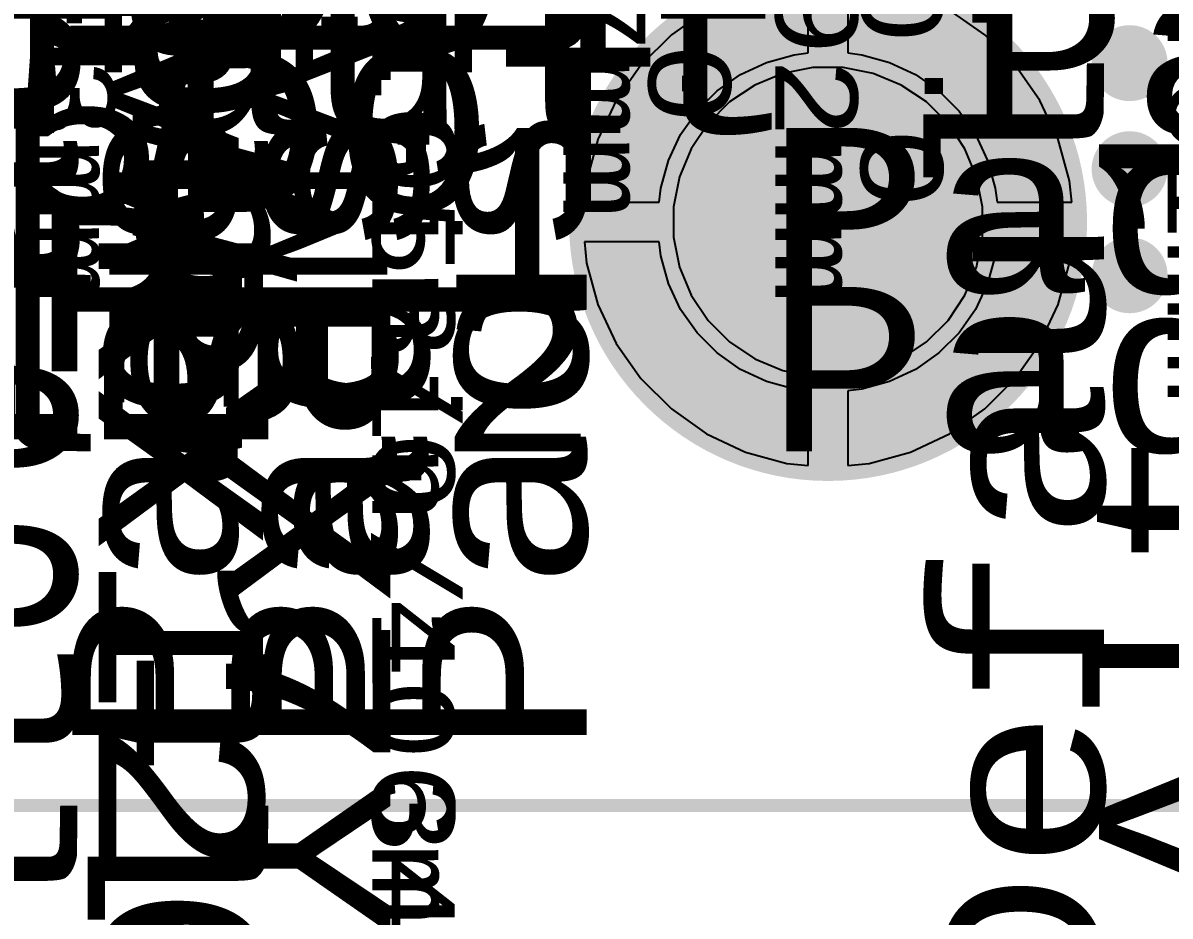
# Model space of a CAD drawing. Header units: inches. Extents: x -2.12 to 4.45, y -3.15 to 1.57.
# Drawn here: x 2.081 to 2.622, y -1.548 to -1.127 of the extents above; entities that cross this region are included whole.
import ezdxf

# ---------------------------------------------------------------- set-up
doc = ezdxf.new("R2010")
doc.units = ezdxf.units.IN
doc.header["$MEASUREMENT"] = 0
for name, color, linetype in [('Bottom', 5, 'Continuous'), ('Bottom 3D Body', 56, 'Continuous'), ('Bottom Solder', 6, 'Continuous'), ('Dimension', 6, 'Continuous'), ('Keep-Out Layer', 6, 'Continuous'), ('Measures', 56, 'Continuous'), ('Multi-Layer', 9, 'Continuous'), ('Pad Holes', 156, 'Continuous'), ('Top', 1, 'Continuous'), ('Top Paste', 8, 'Continuous'), ('Top Solder', 216, 'Continuous'), ('Top Value', 56, 'Continuous'), ('Via Holes', 16, 'Continuous')]:
    doc.layers.add(name, color=color, linetype=linetype)
doc.styles.add('Arial', font='', dxfattribs={"height": 0.2})
doc.styles.add('Courier New', font='', dxfattribs={"height": 0.2})
doc.styles.get('Arial').set_extended_font_data('Arial')
doc.styles.get('Courier New').set_extended_font_data('Courier New')

# ---------------------------------------------------------------- blocks, each defined once
blk = doc.blocks.new('SOD_123_ONS_L_6')
at = {"layer": 'Measures', "style": 'Courier New'}
for s, p in [('Default Padstyle: RX36Y28D0T', (-0.599, -0.339)), ('Alt 1 Padstyle: OX60Y90D30P', (-0.583, -0.414)), ('Alt 2 Padstyle: OX90Y60D30P', (-0.583, -0.489))]:
    blk.add_text(s, height=0.0775, dxfattribs=at).set_placement(p)
blk = doc.blocks.new('SOD_123_ONS_L_7')
at = {"layer": 'Measures', "style": 'Courier New'}
for s, p in [('Default Padstyle: RX36Y28D0T', (-0.599, -0.339)), ('Alt 1 Padstyle: OX60Y90D30P', (-0.583, -0.414)), ('Alt 2 Padstyle: OX90Y60D30P', (-0.583, -0.489))]:
    blk.add_text(s, height=0.0775, dxfattribs=at).set_placement(p)
blk = doc.blocks.new('SOD323_NEX_L_8')
at = {"layer": 'Measures', "style": 'Courier New'}
for s, height, p in [('0.018in/0.457mm', 0.03875, (-0.199, 0.078)), ('Default Padstyle: RX41p5Y16D0T', 0.0775, (-0.644, -0.333)), ('Alt 1 Padstyle: OX60Y90D30P', 0.0775, (-0.583, -0.408))]:
    blk.add_text(s, height=height, dxfattribs=at).set_placement(p)
blk = doc.blocks.new('SOD323_NEX_L_9')
at = {"layer": 'Measures', "style": 'Courier New'}
for s, p in [('Default Padstyle: RX41p5Y16D0T', (-0.644, -0.333)), ('Alt 1 Padstyle: OX60Y90D30P', (-0.583, -0.408)), ('Alt 2 Padstyle: OX90Y60D30P', (-0.583, -0.483))]:
    blk.add_text(s, height=0.0775, dxfattribs=at).set_placement(p)
blk = doc.blocks.new('SOD323_NEX_L_10')
at = {"layer": 'Measures', "style": 'Courier New'}
for s, p in [('0.106in/2.692mm', (-0.159, 0.178)), ('0.018in/0.457mm', (-0.199, 0.078))]:
    blk.add_text(s, height=0.03875, dxfattribs=at).set_placement(p)
blk = doc.blocks.new('SOD323_NEX_L_11')
at = {"layer": 'Measures', "style": 'Courier New'}
for s, p in [('0.106in/2.692mm', (-0.159, 0.178)), ('0.018in/0.457mm', (-0.199, 0.078)), ('0.016in/0.406mm', (0.173, -0.012)), ('0.053in/1.346mm', (0.256, -0.012)), ('0.071in/1.803mm', (-0.159, -0.172))]:
    blk.add_text(s, height=0.03875, dxfattribs=at).set_placement(p)
blk = doc.blocks.new('SMT_SPACER_5MMX2_5M_26')
at = {"layer": 'Top'}
h = blk.add_hatch(color=1, dxfattribs=at)
edge = h.paths.add_edge_path()
edge.add_arc((0, 0), 0.11811, 0, 360)
at = {"layer": 'Top Paste'}
h = blk.add_hatch(color=8, dxfattribs=at)
edge = h.paths.add_edge_path()
edge.add_arc((0, 0), 0.11811, 0, 360)
at = {"layer": 'Top Solder'}
h = blk.add_hatch(color=216, dxfattribs=at)
edge = h.paths.add_edge_path()
edge.add_arc((0, 0), 0.12211, 0, 360)
at = {"layer": 'Top Paste'}
for p, q in [((-0.01939, 0.1139), (-0.03893, 0.10851)), ((-0.0093, 0.11488), (-0.01939, 0.1139)), ((-0.0093, 0.07967), (-0.0093, 0.11488)), ((0.0093, 0.11488), (0.0093, 0.07967)), ((0.01939, 0.1139), (0.0093, 0.11488)), ((0.0093, 0.11488), (0.0093, 0.11488)), ((0.03893, 0.10851), (0.01939, 0.1139)), ((-0.03893, 0.10851), (-0.05727, 0.09985)), ((0.05727, 0.09985), (0.03893, 0.10851)), ((-0.05727, 0.09985), (-0.07385, 0.08818)), ((0.07385, 0.08818), (0.05727, 0.09985)), ((-0.07385, 0.08818), (-0.08818, 0.07385)), ((0.08818, 0.07385), (0.07385, 0.08818)), ((-0.02899, 0.07523), (-0.01599, 0.07876)), ((-0.01599, 0.07876), (-0.0093, 0.07967)), ((-0.0093, 0.07967), (-0.0093, 0.07967)), ((0.0093, 0.07967), (0.01598, 0.07876)), ((0.01598, 0.07876), (0.02899, 0.07523)), ((-0.08818, 0.07385), (-0.09985, 0.05727)), ((-0.0412, 0.06951), (-0.02899, 0.07523)), ((0.02899, 0.07523), (0.0412, 0.06951)), ((0.09985, 0.05727), (0.08818, 0.07385)), ((-0.05223, 0.06177), (-0.0412, 0.06951)), ((0.0412, 0.06951), (0.05223, 0.06177)), ((-0.06177, 0.05223), (-0.05223, 0.06177)), ((0.05223, 0.06177), (0.06177, 0.05223)), ((-0.09985, 0.05727), (-0.10851, 0.03893)), ((0.10851, 0.03893), (0.09985, 0.05727)), ((-0.06951, 0.0412), (-0.06177, 0.05223)), ((0.06177, 0.05223), (0.06951, 0.0412)), ((-0.10851, 0.03893), (-0.1139, 0.01939)), ((-0.07523, 0.02899), (-0.06951, 0.0412)), ((0.06951, 0.0412), (0.07523, 0.02899)), ((0.1139, 0.01939), (0.10851, 0.03893)), ((-0.07876, 0.01598), (-0.07523, 0.02899)), ((0.07523, 0.02899), (0.07876, 0.01598)), ((-0.1139, 0.01939), (-0.11488, 0.0093)), ((0.11488, 0.0093), (0.1139, 0.01939)), ((-0.07967, 0.0093), (-0.07876, 0.01598)), ((0.07876, 0.01598), (0.07967, 0.0093)), ((-0.11488, 0.0093), (-0.07967, 0.0093)), ((-0.11488, 0.0093), (-0.11488, 0.0093)), ((0.07967, 0.0093), (0.07967, 0.0093)), ((0.07967, 0.0093), (0.11488, 0.0093)), ((-0.07967, -0.0093), (-0.11488, -0.0093)), ((-0.11488, -0.0093), (-0.1139, -0.01939)), ((-0.07876, -0.01599), (-0.07967, -0.0093)), ((-0.07967, -0.0093), (-0.07967, -0.0093)), ((0.07967, -0.0093), (0.07876, -0.01599)), ((0.11488, -0.0093), (0.07967, -0.0093)), ((0.1139, -0.01939), (0.11488, -0.0093)), ((0.11488, -0.0093), (0.11488, -0.0093)), ((-0.07523, -0.02899), (-0.07876, -0.01599)), ((0.07876, -0.01599), (0.07523, -0.02899)), ((-0.1139, -0.01939), (-0.10851, -0.03893)), ((0.10851, -0.03893), (0.1139, -0.01939)), ((-0.06951, -0.0412), (-0.07523, -0.02899)), ((0.07523, -0.02899), (0.06951, -0.0412)), ((-0.10851, -0.03893), (-0.09985, -0.05727)), ((-0.06177, -0.05223), (-0.06951, -0.0412)), ((0.06951, -0.0412), (0.06177, -0.05223)), ((0.09985, -0.05727), (0.10851, -0.03893)), ((-0.05223, -0.06177), (-0.06177, -0.05223)), ((0.06177, -0.05223), (0.05223, -0.06177)), ((-0.09985, -0.05727), (-0.08818, -0.07385)), ((0.08818, -0.07385), (0.09985, -0.05727)), ((-0.0412, -0.06951), (-0.05223, -0.06177)), ((0.05223, -0.06177), (0.0412, -0.06951)), ((-0.02899, -0.07523), (-0.0412, -0.06951)), ((0.0412, -0.06951), (0.02899, -0.07523)), ((-0.08818, -0.07385), (-0.07385, -0.08818)), ((-0.01599, -0.07876), (-0.02899, -0.07523)), ((0.02899, -0.07523), (0.01598, -0.07876)), ((0.07385, -0.08818), (0.08818, -0.07385)), ((-0.0093, -0.07967), (-0.01599, -0.07876)), ((-0.0093, -0.11488), (-0.0093, -0.07967)), ((0.01598, -0.07876), (0.0093, -0.07967)), ((0.0093, -0.07967), (0.0093, -0.07967)), ((0.0093, -0.07967), (0.0093, -0.11488)), ((-0.07385, -0.08818), (-0.05727, -0.09985)), ((0.05727, -0.09985), (0.07385, -0.08818)), ((-0.05727, -0.09985), (-0.03893, -0.10851)), ((0.03893, -0.10851), (0.05727, -0.09985)), ((-0.03893, -0.10851), (-0.01939, -0.1139)), ((0.01939, -0.1139), (0.03893, -0.10851)), ((-0.01939, -0.1139), (-0.0093, -0.11488)), ((-0.0093, -0.11488), (-0.0093, -0.11488)), ((0.0093, -0.11488), (0.01939, -0.1139))]:
    blk.add_line(p, q, dxfattribs=at)
blk = doc.blocks.new('CONN_QTH_030_02_L_D_A_K_FR_S00_72')
at = {"layer": 'Measures', "style": 'Courier New'}
for s, p in [('1st Center Padstyle: RX185Y25D0T', (-0.697, -1.057)), ('2nd Center Padstyle: RX100Y25D0T', (-0.704, -1.132)), ('Keying Padstyle: EX60Y60D40P', (-0.613, -1.207)), ('Alt 1 Padstyle: EX40Y40D40P', (-0.583, -1.282)), ('Alt 2 Padstyle: OX90Y60D30P', (-0.583, -1.357))]:
    blk.add_text(s, height=0.0775, dxfattribs=at).set_placement(p)
blk = doc.blocks.new('TP11R_B_80')
at = {"layer": 'Bottom 3D Body', "style": 'Courier New', "text_generation_flag": 2}
blk.add_text('>TP_SIGNAL_NAME', height=0.0610235, rotation=-180, dxfattribs=at).set_placement((0, 0.075))
blk = doc.blocks.new('TP11R_B_82')
at = {"layer": 'Bottom 3D Body', "style": 'Courier New', "text_generation_flag": 2}
blk.add_text('>TP_SIGNAL_NAME', height=0.0610235, rotation=-180, dxfattribs=at).set_placement((0, 0.075))
blk = doc.blocks.new('RP2040TR7_RPI_L_111')
at = {"layer": 'Measures', "style": 'Courier New'}
for s, height, p in [('0.276in/7.01mm', 0.03875, (0.337, -0.012)), ('Default Padstyle: RX7Y28D0T', 0.0775, (-0.576, -0.456)), ('Heat Tab Padstyle: RX126Y126D0T', 0.0775, (-0.681, -0.516)), ('Alt 1 Padstyle: OX60Y90D30P', 0.0775, (-0.583, -0.636))]:
    blk.add_text(s, height=height, dxfattribs=at).set_placement(p)

msp = doc.modelspace()

# ---------------------------------------------------------------- hatches: boundary and pattern name
at = {"layer": 'Bottom'}
h = msp.add_hatch(color=5, dxfattribs=at)
edge = h.paths.add_edge_path()
edge.add_arc((2.6028, -1.14561), 0.013905, 0, 360)
h = msp.add_hatch(color=5, dxfattribs=at)
edge = h.paths.add_edge_path()
edge.add_arc((2.46063, -1.22048), 0.072835, 0, 360)
h = msp.add_hatch(color=5, dxfattribs=at)
edge = h.paths.add_edge_path()
edge.add_arc((2.6028, -1.19561), 0.013905, 0, 360)
h = msp.add_hatch(color=5, dxfattribs=at)
edge = h.paths.add_edge_path()
edge.add_arc((2.6028, -1.24561), 0.013905, 0, 360)
at = {"layer": 'Bottom Solder'}
h = msp.add_hatch(color=6, dxfattribs=at)
edge = h.paths.add_edge_path()
edge.add_arc((2.6028, -1.14561), 0.017905, 0, 360)
h = msp.add_hatch(color=6, dxfattribs=at)
edge = h.paths.add_edge_path()
edge.add_arc((2.46063, -1.22048), 0.076835, 0, 360)
h = msp.add_hatch(color=6, dxfattribs=at)
edge = h.paths.add_edge_path()
edge.add_arc((2.6028, -1.19561), 0.017905, 0, 360)
h = msp.add_hatch(color=6, dxfattribs=at)
edge = h.paths.add_edge_path()
edge.add_arc((2.6028, -1.24561), 0.017905, 0, 360)
at = {"layer": 'Multi-Layer'}
h = msp.add_hatch(color=9, dxfattribs=at)
edge = h.paths.add_edge_path()
edge.add_arc((2.46063, -1.22048), 0.072835, 0, 360)
at = {"layer": 'Pad Holes'}
h = msp.add_hatch(color=7, dxfattribs=at)
edge = h.paths.add_edge_path()
edge.add_arc((2.46063, -1.22048), 0.072835, 0, 360)
at = {"layer": 'Top'}
h = msp.add_hatch(color=1, dxfattribs=at)
edge = h.paths.add_edge_path()
edge.add_arc((2.6028, -1.14561), 0.013905, 0, 360)
h = msp.add_hatch(color=1, dxfattribs=at)
edge = h.paths.add_edge_path()
edge.add_arc((2.46063, -1.22048), 0.072835, 0, 360)
h = msp.add_hatch(color=1, dxfattribs=at)
edge = h.paths.add_edge_path()
edge.add_arc((2.6028, -1.19561), 0.013905, 0, 360)
h = msp.add_hatch(color=1, dxfattribs=at)
edge = h.paths.add_edge_path()
edge.add_arc((2.6028, -1.24561), 0.013905, 0, 360)
at = {"layer": 'Top Solder'}
h = msp.add_hatch(color=216, dxfattribs=at)
edge = h.paths.add_edge_path()
edge.add_arc((2.6028, -1.14561), 0.017905, 0, 360)
h = msp.add_hatch(color=216, dxfattribs=at)
edge = h.paths.add_edge_path()
edge.add_arc((2.46063, -1.22048), 0.076835, 0, 360)
h = msp.add_hatch(color=216, dxfattribs=at)
edge = h.paths.add_edge_path()
edge.add_arc((2.6028, -1.19561), 0.017905, 0, 360)
h = msp.add_hatch(color=216, dxfattribs=at)
edge = h.paths.add_edge_path()
edge.add_arc((2.6028, -1.24561), 0.017905, 0, 360)
at = {"layer": 'Via Holes'}
h = msp.add_hatch(color=7, dxfattribs=at)
edge = h.paths.add_edge_path()
edge.add_arc((2.6028, -1.14561), 0.005905, 0, 360)
h = msp.add_hatch(color=7, dxfattribs=at)
edge = h.paths.add_edge_path()
edge.add_arc((2.6028, -1.19561), 0.005905, 0, 360)
h = msp.add_hatch(color=7, dxfattribs=at)
edge = h.paths.add_edge_path()
edge.add_arc((2.6028, -1.24561), 0.005905, 0, 360)

# ---------------------------------------------------------------- linework, layer by layer
at = {"layer": 'Dimension', "const_width": 0.006}
msp.add_lwpolyline([(-0.65035, -1.49561), (2.89296, -1.49561)], dxfattribs=at)
at = {"layer": 'Keep-Out Layer', "const_width": 0.006}
msp.add_lwpolyline([(-0.65035, -1.49561), (2.89296, -1.49561)], dxfattribs=at)
at = {"layer": 'Multi-Layer'}
for p, q in [((2.439385, -1.150444), (2.42613, -1.155935)), ((2.453456, -1.147645), (2.439385, -1.150444)), ((2.46063, -1.147645), (2.453456, -1.147645)), ((2.467804, -1.147645), (2.46063, -1.147645)), ((2.481875, -1.150444), (2.467804, -1.147645)), ((2.49513, -1.155935), (2.481875, -1.150444)), ((2.42613, -1.155935), (2.4142, -1.163905)), ((2.50706, -1.163905), (2.49513, -1.155935)), ((2.4142, -1.163905), (2.404055, -1.17405)), ((2.517205, -1.17405), (2.50706, -1.163905)), ((2.404055, -1.17405), (2.396084, -1.18598)), ((2.525176, -1.18598), (2.517205, -1.17405)), ((2.396084, -1.18598), (2.390594, -1.199235)), ((2.530666, -1.199235), (2.525176, -1.18598)), ((2.390594, -1.199235), (2.387795, -1.213306)), ((2.533465, -1.213306), (2.530666, -1.199235)), ((2.387795, -1.213306), (2.387795, -1.22048)), ((2.533465, -1.22048), (2.533465, -1.213306)), ((2.387795, -1.22048), (2.387795, -1.227654)), ((2.533465, -1.227654), (2.533465, -1.22048)), ((2.387795, -1.227654), (2.390594, -1.241725)), ((2.530666, -1.241725), (2.533465, -1.227654)), ((2.390594, -1.241725), (2.396084, -1.25498)), ((2.525176, -1.25498), (2.530666, -1.241725)), ((2.396084, -1.25498), (2.404055, -1.26691)), ((2.517205, -1.26691), (2.525176, -1.25498)), ((2.404055, -1.26691), (2.4142, -1.277055)), ((2.50706, -1.277055), (2.517205, -1.26691)), ((2.4142, -1.277055), (2.42613, -1.285026)), ((2.49513, -1.285026), (2.50706, -1.277055)), ((2.42613, -1.285026), (2.439385, -1.290516)), ((2.481875, -1.290516), (2.49513, -1.285026)), ((2.439385, -1.290516), (2.453456, -1.293315)), ((2.467804, -1.293315), (2.481875, -1.290516)), ((2.453456, -1.293315), (2.46063, -1.293315)), ((2.46063, -1.293315), (2.46063, -1.293315)), ((2.46063, -1.293315), (2.467804, -1.293315))]:
    msp.add_line(p, q, dxfattribs=at)

# ---------------------------------------------------------------- block references
for name, p, rotation in [('SOD323_NEX_L_8', (2.2578, -0.96061), 90), ('SOD323_NEX_L_10', (2.5928, -1.01561), 90), ('RP2040TR7_RPI_L_111', (2.6328, -0.42561), 270), ('SOD_123_ONS_L_7', (1.7678, -1.35561), 90), ('SOD_123_ONS_L_6', (1.8578, -1.35561), 90), ('SOD323_NEX_L_11', (2.2578, -0.83561), 270), ('TP11R_B_82', (2.1078, -0.39561), 270), ('TP11R_B_80', (2.1778, -0.39561), 270)]:
    msp.add_blockref(name, p, dxfattribs=dict(rotation=rotation))
for name, p in [('CONN_QTH_030_02_L_D_A_K_FR_S00_72', (0.6004, -0.08386)), ('SOD323_NEX_L_9', (2.5478, -0.84561)), ('SMT_SPACER_5MMX2_5M_26', (2.46063, -1.22048))]:
    msp.add_blockref(name, p)

# ---------------------------------------------------------------- texts
at = {"layer": 'Top Value', "style": 'Arial'}
msp.add_text('1N4148WS', height=0.0775, rotation=270, dxfattribs=at).set_placement((2.1328, -0.76761))

doc.saveas('drawing.dxf')
